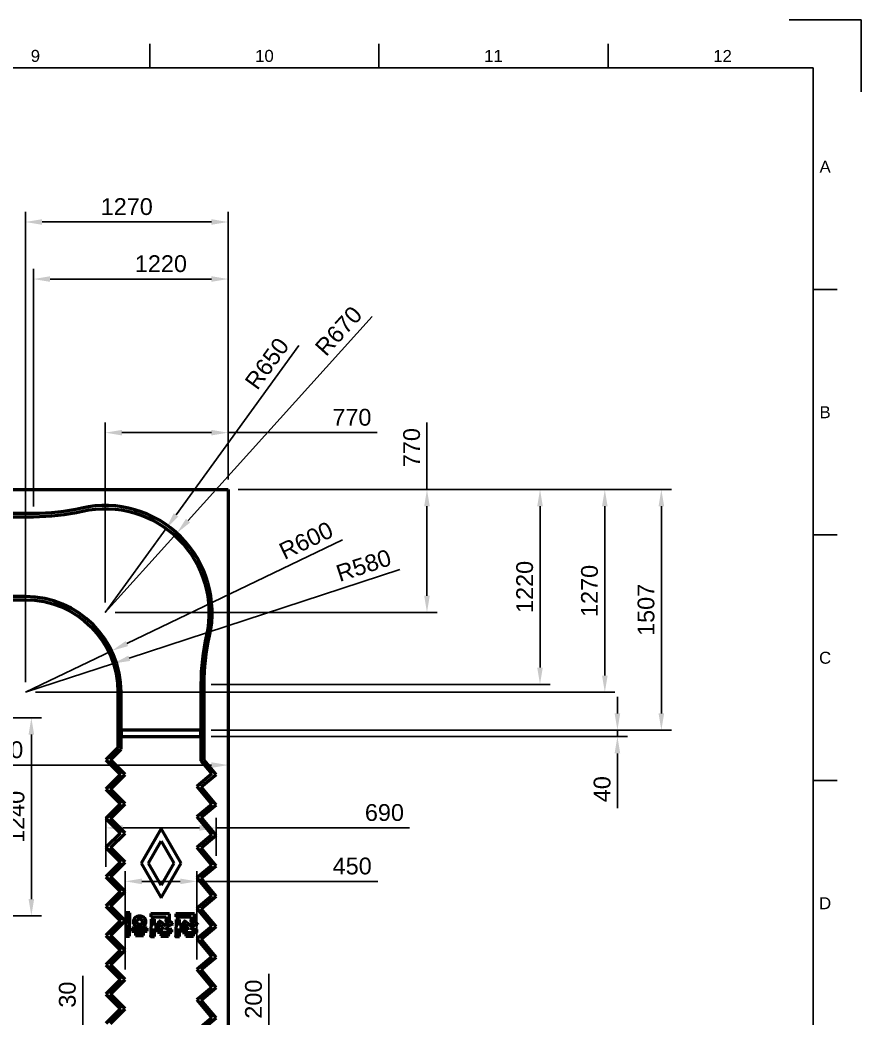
# Model space of a CAD drawing. Header units: millimetres. Extents: x 0 to 594, y 0 to 420.
# Drawn here: x 418.4 to 594, y 211.7 to 420 of the extents above; entities that cross this region are included whole.
import ezdxf
from ezdxf.enums import TextEntityAlignment as Align

# ---------------------------------------------------------------- set-up
doc = ezdxf.new("R2010")
doc.units = ezdxf.units.MM
doc.header["$LTSCALE"] = 0.75
for name, color, linetype, lineweight in [('BORDER', 7, 'Continuous', 25), ('FD_Dimensions', 7, 'Continuous', 25), ('Visible', 7, 'Continuous', 50)]:
    doc.layers.add(name, color=color, linetype=linetype, lineweight=lineweight)
doc.styles.add('FusionTitle', font='arial.ttf')
doc.styles.get("Standard").update_dxf_attribs({"font": 'arial.ttf'})
doc.dimstyles.new('Dim-ISO-25', dxfattribs={"dimtxt": 3.5, "dimasz": 3.5, "dimexe": 2.1, "dimexo": 2.1, "dimgap": 1.4, "dimtad": 1, "dimzin": 12, "dimdsep": 46, "dimtxsty": 'Standard', "dimcen": 0, "dimazin": 3, "dimtp": 0.1, "dimtm": 0.1, "dimtfac": 0.714286, "dimtmove": 0, "dimatfit": 3, "dimfxl": 1, "dimtzin": 12, "dimarcsym": 0})

# ---------------------------------------------------------------- blocks, each defined once
blk = doc.blocks.new('ISO_A2_SHEET')
at = {"layer": 'BORDER'}
for p, q in [((445.4999, 415), (445.4999, 410)), ((493.3332, 415), (493.3332, 410)), ((541.1665, 415), (541.1665, 410)), ((20, 410), (584, 410)), ((584, 410), (584, 10)), ((584, 363.75), (589, 363.75)), ((584, 312.5), (589, 312.5)), ((584, 261.25), (589, 261.25))]:
    blk.add_line(p, q, dxfattribs=at)
at = {"layer": 'Defpoints'}
for p, q in [((579, 420), (594, 420)), ((594, 420), (594, 405))]:
    blk.add_line(p, q, dxfattribs=at)
at = {"layer": 'BORDER', "style": 'FusionTitle'}
for s, p in [('9', (421.58325, 412.5)), ('10', (469.41655, 412.5)), ('11', (517.24985, 412.5)), ('12', (565.08315, 412.5)), ('A', (586.5, 389.375)), ('B', (586.5, 338.125)), ('C', (586.5, 286.875)), ('D', (586.5, 235.625))]:
    blk.add_text(s, height=2.5, dxfattribs=at).set_placement(p, align=Align.MIDDLE)
blk = doc.blocks.new('*D96')
at = {"layer": 'Defpoints', "color": 0, "transparency": 16777216}
for p in [(461.827256, 321.986082), (540.492489, 321.986082), (419.493923, 279.652748)]:
    blk.add_point(p, dxfattribs=at)
at = {"layer": 'FD_Dimensions', "color": 0, "lineweight": -2, "transparency": 16777216}
for p, q in [((463.927256, 321.986082), (542.592489, 321.986082)), ((540.492489, 283.152748), (540.492489, 318.486082)), ((421.593923, 279.652748), (542.592489, 279.652748))]:
    blk.add_line(p, q, dxfattribs=at)
at = {"layer": 'FD_Dimensions', "color": 0, "transparency": 16777216}
for points in [[(539.909156, 318.486082), (541.075823, 318.486082), (540.492489, 321.986082)], [(539.909156, 283.152748), (541.075823, 283.152748), (540.492489, 279.652748)]]:
    blk.add_solid(points, dxfattribs=at)
at = {"layer": 'FD_Dimensions', "color": 0, "transparency": 16777216, "insert": (537.305484, 300.819415), "char_height": 3.5, "attachment_point": 5, "rotation": 90}
blk.add_mtext('1270', dxfattribs=at)
blk = doc.blocks.new('*D97')
at = {"layer": 'Defpoints', "color": 0, "transparency": 16777216}
for p in [(419.493923, 377.829165), (461.827256, 321.986082), (419.493923, 279.652748)]:
    blk.add_point(p, dxfattribs=at)
at = {"layer": 'FD_Dimensions', "color": 0, "lineweight": -2, "transparency": 16777216}
for p, q in [((419.493923, 281.752748), (419.493923, 379.929165)), ((461.827256, 324.086082), (461.827256, 379.929165)), ((458.327256, 377.829165), (422.993923, 377.829165))]:
    blk.add_line(p, q, dxfattribs=at)
at = {"layer": 'FD_Dimensions', "color": 0, "transparency": 16777216}
for points in [[(422.993923, 378.412498), (422.993923, 377.245831), (419.493923, 377.829165)], [(458.327256, 378.412498), (458.327256, 377.245831), (461.827256, 377.829165)]]:
    blk.add_solid(points, dxfattribs=at)
at = {"layer": 'FD_Dimensions', "color": 0, "transparency": 16777216, "insert": (440.66059, 381.01617), "char_height": 3.5, "attachment_point": 5}
blk.add_mtext('1270', dxfattribs=at)
blk = doc.blocks.new('*D98')
at = {"layer": 'Defpoints', "color": 0, "transparency": 16777216}
for p in [(437.521661, 288.31304), (419.493923, 279.652748)]:
    blk.add_point(p, dxfattribs=at)
at = {"layer": 'FD_Dimensions', "color": 0, "lineweight": -2, "transparency": 16777216}
for p, q in [((485.744067, 311.478458), (440.676515, 289.828591)), ((419.493923, 279.652748), (437.521661, 288.31304))]:
    blk.add_line(p, q, dxfattribs=at)
at = {"layer": 'FD_Dimensions', "color": 0, "transparency": 16777216}
blk.add_solid([(440.423924, 290.3544), (440.929107, 289.302782), (437.521661, 288.31304)], dxfattribs=at)
at = {"layer": 'FD_Dimensions', "color": 0, "transparency": 16777216, "insert": (478.112659, 311.348097), "char_height": 3.5, "attachment_point": 5, "rotation": 25.65904528}
blk.add_mtext('R600', dxfattribs=at)
blk = doc.blocks.new('*D99')
at = {"layer": 'Defpoints', "color": 0, "transparency": 16777216}
for p in [(437.867066, 285.66984), (419.493923, 279.652748)]:
    blk.add_point(p, dxfattribs=at)
at = {"layer": 'FD_Dimensions', "color": 0, "lineweight": -2, "transparency": 16777216}
for p, q in [((497.713289, 305.269113), (441.193238, 286.759142)), ((419.493923, 279.652748), (437.867066, 285.66984))]:
    blk.add_line(p, q, dxfattribs=at)
at = {"layer": 'FD_Dimensions', "color": 0, "transparency": 16777216}
blk.add_solid([(441.011688, 287.313504), (441.374788, 286.20478), (437.867066, 285.66984)], dxfattribs=at)
at = {"layer": 'FD_Dimensions', "color": 0, "transparency": 16777216, "insert": (490.130543, 306.13937), "char_height": 3.5, "attachment_point": 5, "rotation": 18.13331038}
blk.add_mtext('R580', dxfattribs=at)
blk = doc.blocks.new('*D100')
at = {"layer": 'Defpoints', "color": 0, "transparency": 16777216}
for p in [(448.891467, 313.851363), (436.16059, 296.319415)]:
    blk.add_point(p, dxfattribs=at)
at = {"layer": 'FD_Dimensions', "color": 0, "lineweight": -2, "transparency": 16777216}
for p, q in [((476.604422, 352.01543), (450.947994, 316.683447)), ((436.16059, 296.319415), (448.891467, 313.851363))]:
    blk.add_line(p, q, dxfattribs=at)
at = {"layer": 'FD_Dimensions', "color": 0, "transparency": 16777216}
blk.add_solid([(450.47598, 317.026201), (451.420008, 316.340692), (448.891467, 313.851363)], dxfattribs=at)
at = {"layer": 'FD_Dimensions', "color": 0, "transparency": 16777216, "insert": (469.950566, 348.276232), "char_height": 3.5, "attachment_point": 5, "rotation": 54.0146123}
blk.add_mtext('R650', dxfattribs=at)
blk = doc.blocks.new('*D101')
at = {"layer": 'Defpoints', "color": 0, "transparency": 16777216}
for p in [(451.124964, 312.897873), (436.16059, 296.319415)]:
    blk.add_point(p, dxfattribs=at)
at = {"layer": 'FD_Dimensions', "color": 0, "lineweight": -2, "transparency": 16777216}
for p, q in [((491.917913, 358.090821), (453.470127, 315.49599)), ((436.16059, 296.319415), (451.124964, 312.897873))]:
    blk.add_line(p, q, dxfattribs=at)
at = {"layer": 'FD_Dimensions', "color": 0, "transparency": 16777216}
blk.add_solid([(453.037108, 315.88685), (453.903147, 315.105129), (451.124964, 312.897873)], dxfattribs=at)
at = {"layer": 'FD_Dimensions', "color": 0, "transparency": 16777216, "insert": (484.905164, 355.078058), "char_height": 3.5, "attachment_point": 5, "rotation": 47.92932002}
blk.add_mtext('R670', dxfattribs=at)
blk = doc.blocks.new('*D102')
at = {"layer": 'Defpoints', "color": 0, "transparency": 16777216}
for p in [(436.16059, 333.853961), (461.827256, 321.986082), (436.16059, 296.319415)]:
    blk.add_point(p, dxfattribs=at)
at = {"layer": 'FD_Dimensions', "color": 0, "lineweight": -2, "transparency": 16777216}
for p, q in [((436.16059, 298.419415), (436.16059, 335.953961)), ((461.827256, 324.086082), (461.827256, 335.953961)), ((439.66059, 333.853961), (458.327256, 333.853961)), ((461.827256, 333.853961), (492.921217, 333.853961))]:
    blk.add_line(p, q, dxfattribs=at)
at = {"layer": 'FD_Dimensions', "color": 0, "transparency": 16777216}
for points in [[(439.66059, 334.437295), (439.66059, 333.270628), (436.16059, 333.853961)], [(458.327256, 334.437295), (458.327256, 333.270628), (461.827256, 333.853961)]]:
    blk.add_solid(points, dxfattribs=at)
at = {"layer": 'FD_Dimensions', "color": 0, "transparency": 16777216, "insert": (487.675037, 337.040967), "char_height": 3.5, "attachment_point": 5}
blk.add_mtext('770', dxfattribs=at)
blk = doc.blocks.new('*D103')
at = {"layer": 'Defpoints', "color": 0, "transparency": 16777216}
for p in [(461.827256, 321.986082), (436.16059, 296.319415), (503.354259, 296.319415)]:
    blk.add_point(p, dxfattribs=at)
at = {"layer": 'FD_Dimensions', "color": 0, "lineweight": -2, "transparency": 16777216}
for p, q in [((503.354259, 321.986082), (503.354259, 335.978442)), ((463.927256, 321.986082), (505.454259, 321.986082)), ((503.354259, 299.819415), (503.354259, 318.486082)), ((438.26059, 296.319415), (505.454259, 296.319415))]:
    blk.add_line(p, q, dxfattribs=at)
at = {"layer": 'FD_Dimensions', "color": 0, "transparency": 16777216}
for points in [[(502.770925, 318.486082), (503.937592, 318.486082), (503.354259, 321.986082)], [(502.770925, 299.819415), (503.937592, 299.819415), (503.354259, 296.319415)]]:
    blk.add_solid(points, dxfattribs=at)
at = {"layer": 'FD_Dimensions', "color": 0, "transparency": 16777216, "insert": (500.167253, 330.732262), "char_height": 3.5, "attachment_point": 5, "rotation": 90}
blk.add_mtext('770', dxfattribs=at)
blk = doc.blocks.new('*D104')
at = {"layer": 'Defpoints', "color": 0, "transparency": 16777216}
for p in [(461.827256, 365.922233), (461.827256, 321.986082), (421.16059, 316.319415)]:
    blk.add_point(p, dxfattribs=at)
at = {"layer": 'FD_Dimensions', "color": 0, "lineweight": -2, "transparency": 16777216}
for p, q in [((421.16059, 318.419415), (421.16059, 368.022233)), ((461.827256, 324.086082), (461.827256, 368.022233)), ((424.66059, 365.922233), (458.327256, 365.922233))]:
    blk.add_line(p, q, dxfattribs=at)
at = {"layer": 'FD_Dimensions', "color": 0, "transparency": 16777216}
for points in [[(424.66059, 366.505567), (424.66059, 365.3389), (421.16059, 365.922233)], [(458.327256, 366.505567), (458.327256, 365.3389), (461.827256, 365.922233)]]:
    blk.add_solid(points, dxfattribs=at)
at = {"layer": 'FD_Dimensions', "color": 0, "transparency": 16777216, "insert": (447.792156, 369.109239), "char_height": 3.5, "attachment_point": 5}
blk.add_mtext('1220', dxfattribs=at)
blk = doc.blocks.new('*D105')
at = {"layer": 'Defpoints', "color": 0, "transparency": 16777216}
for p in [(461.827256, 321.986082), (526.959065, 321.986082), (456.16059, 281.319415)]:
    blk.add_point(p, dxfattribs=at)
at = {"layer": 'FD_Dimensions', "color": 0, "lineweight": -2, "transparency": 16777216}
for p, q in [((463.927256, 321.986082), (529.059065, 321.986082)), ((526.959065, 284.819415), (526.959065, 318.486082)), ((458.26059, 281.319415), (529.059065, 281.319415))]:
    blk.add_line(p, q, dxfattribs=at)
at = {"layer": 'FD_Dimensions', "color": 0, "transparency": 16777216}
for points in [[(526.375732, 318.486082), (527.542399, 318.486082), (526.959065, 321.986082)], [(526.375732, 284.819415), (527.542399, 284.819415), (526.959065, 281.319415)]]:
    blk.add_solid(points, dxfattribs=at)
at = {"layer": 'FD_Dimensions', "color": 0, "transparency": 16777216, "insert": (523.77206, 301.652748), "char_height": 3.5, "attachment_point": 5, "rotation": 90}
blk.add_mtext('1220', dxfattribs=at)
blk = doc.blocks.new('*D123')
at = {"layer": 'Defpoints', "color": 0, "transparency": 16777216}
for p in [(431.456135, 205.652748), (439.493923, 205.652748), (439.493923, 204.652748)]:
    blk.add_point(p, dxfattribs=at)
at = {"layer": 'FD_Dimensions', "color": 0, "lineweight": -2, "transparency": 16777216}
for p, q in [((431.456135, 209.152748), (431.456135, 220.452066)), ((437.393923, 205.652748), (429.356135, 205.652748)), ((437.393923, 204.652748), (429.356135, 204.652748)), ((431.456135, 204.652748), (431.456135, 205.652748)), ((431.456135, 201.152748), (431.456135, 197.652748))]:
    blk.add_line(p, q, dxfattribs=at)
at = {"layer": 'FD_Dimensions', "color": 0, "transparency": 16777216}
for points in [[(430.872801, 209.152748), (432.039468, 209.152748), (431.456135, 205.652748)], [(430.872801, 201.152748), (432.039468, 201.152748), (431.456135, 204.652748)]]:
    blk.add_solid(points, dxfattribs=at)
at = {"layer": 'FD_Dimensions', "color": 0, "transparency": 16777216, "insert": (428.267935, 216.552407), "char_height": 3.5, "attachment_point": 5, "rotation": 90}
blk.add_mtext('30', dxfattribs=at)
blk = doc.blocks.new('*D124')
at = {"layer": 'Defpoints', "color": 0, "transparency": 16777216}
for p in [(455.493923, 203.319415), (470.323857, 203.319415), (455.493923, 196.652748)]:
    blk.add_point(p, dxfattribs=at)
at = {"layer": 'FD_Dimensions', "color": 0, "lineweight": -2, "transparency": 16777216}
for p, q in [((470.323857, 206.819415), (470.323857, 220.900111)), ((457.593923, 203.319415), (472.423857, 203.319415)), ((470.323857, 196.652748), (470.323857, 203.319415)), ((457.593923, 196.652748), (472.423857, 196.652748)), ((470.323857, 193.152748), (470.323857, 189.652748))]:
    blk.add_line(p, q, dxfattribs=at)
at = {"layer": 'FD_Dimensions', "color": 0, "transparency": 16777216}
for points in [[(469.740524, 206.819415), (470.907191, 206.819415), (470.323857, 203.319415)], [(469.740524, 193.152748), (470.907191, 193.152748), (470.323857, 196.652748)]]:
    blk.add_solid(points, dxfattribs=at)
at = {"layer": 'FD_Dimensions', "color": 0, "transparency": 16777216, "insert": (467.136852, 215.609763), "char_height": 3.5, "attachment_point": 5, "rotation": 90}
blk.add_mtext('200', dxfattribs=at)
blk = doc.blocks.new('*D131')
at = {"layer": 'Defpoints', "color": 0, "transparency": 16777216}
for p in [(461.827256, 321.986082), (400.16059, 274.319415), (461.827256, 264.4654)]:
    blk.add_point(p, dxfattribs=at)
at = {"layer": 'FD_Dimensions', "color": 0, "lineweight": -2, "transparency": 16777216}
for p, q in [((461.827256, 319.886082), (461.827256, 262.3654)), ((400.16059, 272.219415), (400.16059, 262.3654)), ((403.66059, 264.4654), (458.327256, 264.4654))]:
    blk.add_line(p, q, dxfattribs=at)
at = {"layer": 'FD_Dimensions', "color": 0, "transparency": 16777216}
for points in [[(403.66059, 265.048734), (403.66059, 263.882067), (400.16059, 264.4654)], [(458.327256, 265.048734), (458.327256, 263.882067), (461.827256, 264.4654)]]:
    blk.add_solid(points, dxfattribs=at)
at = {"layer": 'FD_Dimensions', "color": 0, "transparency": 16777216, "insert": (413.619129, 267.652406), "char_height": 3.5, "attachment_point": 5}
blk.add_mtext('1850', dxfattribs=at)
blk = doc.blocks.new('*D140')
at = {"layer": 'Defpoints', "color": 0, "transparency": 16777216}
for p in [(461.827256, 321.986082), (552.298855, 321.986082), (456.16059, 271.739377)]:
    blk.add_point(p, dxfattribs=at)
at = {"layer": 'FD_Dimensions', "color": 0, "lineweight": -2, "transparency": 16777216}
for p, q in [((463.927256, 321.986082), (554.398855, 321.986082)), ((552.298855, 275.239377), (552.298855, 318.486082)), ((458.26059, 271.739377), (554.398855, 271.739377))]:
    blk.add_line(p, q, dxfattribs=at)
at = {"layer": 'FD_Dimensions', "color": 0, "transparency": 16777216}
for points in [[(551.715522, 318.486082), (552.882189, 318.486082), (552.298855, 321.986082)], [(551.715522, 275.239377), (552.882189, 275.239377), (552.298855, 271.739377)]]:
    blk.add_solid(points, dxfattribs=at)
at = {"layer": 'FD_Dimensions', "color": 0, "transparency": 16777216, "insert": (549.11185, 296.862729), "char_height": 3.5, "attachment_point": 5, "rotation": 90}
blk.add_mtext('1507', dxfattribs=at)
blk = doc.blocks.new('*D141')
at = {"layer": 'Defpoints', "color": 0, "transparency": 16777216}
for p in [(456.16059, 271.739377), (456.16059, 270.406043), (543.124044, 270.406043)]:
    blk.add_point(p, dxfattribs=at)
at = {"layer": 'FD_Dimensions', "color": 0, "lineweight": -2, "transparency": 16777216}
for p, q in [((543.124044, 275.239377), (543.124044, 278.739377)), ((458.26059, 271.739377), (545.224044, 271.739377)), ((543.124044, 271.739377), (543.124044, 270.406043)), ((458.26059, 270.406043), (545.224044, 270.406043)), ((543.124044, 266.906043), (543.124044, 255.463478))]:
    blk.add_line(p, q, dxfattribs=at)
at = {"layer": 'FD_Dimensions', "color": 0, "transparency": 16777216}
for points in [[(542.540711, 275.239377), (543.707377, 275.239377), (543.124044, 271.739377)], [(542.540711, 266.906043), (543.707377, 266.906043), (543.124044, 270.406043)]]:
    blk.add_solid(points, dxfattribs=at)
at = {"layer": 'FD_Dimensions', "color": 0, "transparency": 16777216, "insert": (539.937039, 259.434761), "char_height": 3.5, "attachment_point": 5, "rotation": 90}
blk.add_mtext('40', dxfattribs=at)
blk = doc.blocks.new('*D159')
at = {"layer": 'Defpoints', "color": 0, "transparency": 16777216}
for p in [(455.327256, 240.18987), (455.327256, 221.799497), (440.327256, 219.714845)]:
    blk.add_point(p, dxfattribs=at)
at = {"layer": 'FD_Dimensions', "color": 0, "lineweight": -2, "transparency": 16777216}
for p, q in [((440.327256, 221.814845), (440.327256, 242.28987)), ((455.327256, 223.899497), (455.327256, 242.28987)), ((443.827256, 240.18987), (451.827256, 240.18987)), ((455.327256, 240.18987), (493.070695, 240.18987))]:
    blk.add_line(p, q, dxfattribs=at)
at = {"layer": 'FD_Dimensions', "color": 0, "transparency": 16777216}
for points in [[(443.827256, 240.773203), (443.827256, 239.606536), (440.327256, 240.18987)], [(451.827256, 240.773203), (451.827256, 239.606536), (455.327256, 240.18987)]]:
    blk.add_solid(points, dxfattribs=at)
at = {"layer": 'FD_Dimensions', "color": 0, "transparency": 16777216, "insert": (487.73976, 243.376875), "char_height": 3.5, "attachment_point": 5}
blk.add_mtext('450', dxfattribs=at)
blk = doc.blocks.new('*D160')
at = {"layer": 'Defpoints', "color": 0, "transparency": 16777216}
for p in [(459.327256, 251.352138), (459.327256, 243.45729), (436.327256, 241.115182)]:
    blk.add_point(p, dxfattribs=at)
at = {"layer": 'FD_Dimensions', "color": 0, "lineweight": -2, "transparency": 16777216}
for p, q in [((436.327256, 243.215182), (436.327256, 253.452138)), ((459.327256, 245.55729), (459.327256, 253.452138)), ((439.827256, 251.352138), (455.827256, 251.352138)), ((459.327256, 251.352138), (499.740102, 251.352138))]:
    blk.add_line(p, q, dxfattribs=at)
at = {"layer": 'FD_Dimensions', "color": 0, "transparency": 16777216}
for points in [[(439.827256, 251.935471), (439.827256, 250.768804), (436.327256, 251.352138)], [(455.827256, 251.935471), (455.827256, 250.768804), (459.327256, 251.352138)]]:
    blk.add_solid(points, dxfattribs=at)
at = {"layer": 'FD_Dimensions', "color": 0, "transparency": 16777216, "insert": (494.470048, 254.539143), "char_height": 3.5, "attachment_point": 5}
blk.add_mtext('690', dxfattribs=at)
blk = doc.blocks.new('*D171')
at = {"layer": 'Defpoints', "color": 0, "transparency": 16777216}
for p in [(383.493923, 274.319415), (420.741142, 274.319415), (384.16059, 232.986082)]:
    blk.add_point(p, dxfattribs=at)
at = {"layer": 'FD_Dimensions', "color": 0, "lineweight": -2, "transparency": 16777216}
for p, q in [((385.593923, 274.319415), (422.841142, 274.319415)), ((420.741142, 236.486082), (420.741142, 270.819415)), ((386.26059, 232.986082), (422.841142, 232.986082))]:
    blk.add_line(p, q, dxfattribs=at)
at = {"layer": 'FD_Dimensions', "color": 0, "transparency": 16777216}
for points in [[(420.157809, 270.819415), (421.324476, 270.819415), (420.741142, 274.319415)], [(420.157809, 236.486082), (421.324476, 236.486082), (420.741142, 232.986082)]]:
    blk.add_solid(points, dxfattribs=at)
at = {"layer": 'FD_Dimensions', "color": 0, "transparency": 16777216, "insert": (417.554137, 253.652748), "char_height": 3.5, "attachment_point": 5, "rotation": 90}
blk.add_mtext('1240', dxfattribs=at)

msp = doc.modelspace()

# ---------------------------------------------------------------- linework, layer by layer
at = {"layer": 'Visible'}
for p, q in [((128.49392, 321.98608), (461.82726, 321.98608)), ((461.82726, 321.98608), (461.82726, 121.98608)), ((421.16059, 316.98608), (135.16059, 316.98608)), ((135.16059, 316.31941), (421.16059, 316.31941)), ((419.49392, 299.65275), (135.16059, 299.65275)), ((135.16059, 298.98608), (419.49392, 298.98608)), ((456.16059, 281.31941), (456.16059, 265.36862)), ((456.82726, 265.5216), (456.82726, 281.31941)), ((438.82726, 279.65275), (438.82726, 268.07271)), ((439.49392, 267.79657), (439.49392, 279.65275)), ((439.49392, 271.73938), (439.49392, 270.40604)), ((456.16059, 271.73938), (439.49392, 271.73938)), ((456.16059, 270.40604), (456.16059, 271.73938)), ((439.49392, 270.40604), (456.16059, 270.40604)), ((438.82726, 268.07271), (436.32726, 265.57271)), ((437.27006, 265.57271), (439.49392, 267.79657)), ((436.32726, 265.57271), (439.38445, 262.51552)), ((440.32726, 262.51552), (437.27006, 265.57271)), ((456.16059, 265.36862), (458.45908, 262.61327)), ((459.32726, 262.52468), (456.82726, 265.5216)), ((439.38445, 262.51552), (436.32726, 259.45833)), ((437.27006, 259.45833), (440.32726, 262.51552)), ((458.45908, 262.61327), (455.32726, 260.00072)), ((456.20087, 259.91668), (459.32726, 262.52468)), ((436.32726, 259.45833), (439.38445, 256.40114)), ((440.32726, 256.40114), (437.27006, 259.45833)), ((455.32726, 260.00072), (458.45908, 256.2464)), ((459.32726, 256.16889), (456.20087, 259.91668)), ((439.38445, 256.40114), (436.32726, 253.34395)), ((437.27006, 253.34395), (440.32726, 256.40114)), ((458.45908, 256.2464), (455.32726, 253.63385)), ((456.20087, 253.56088), (459.32726, 256.16889)), ((436.32726, 253.34395), (439.38445, 250.28675)), ((440.32726, 250.28675), (437.27006, 253.34395)), ((455.32726, 253.63385), (458.45908, 249.87953)), ((459.32726, 249.81309), (456.20087, 253.56088)), ((439.38445, 250.28675), (436.32726, 247.22956)), ((437.27006, 247.22956), (440.32726, 250.28675)), ((447.82726, 251.25317), (443.64147, 244.00317)), ((452.01305, 244.00317), (447.82726, 251.25317)), ((445.18107, 244.00317), (447.82726, 248.5865)), ((447.82726, 248.5865), (450.47345, 244.00317)), ((458.45908, 249.87953), (455.32726, 247.26698)), ((456.20087, 247.20509), (459.32726, 249.81309)), ((436.32726, 247.22956), (439.38445, 244.17237)), ((440.32726, 244.17237), (437.27006, 247.22956)), ((455.32726, 247.26698), (458.45908, 243.51265)), ((459.32726, 243.45729), (456.20087, 247.20509)), ((439.38445, 244.17237), (436.32726, 241.11518)), ((437.27006, 241.11518), (440.32726, 244.17237)), ((443.64147, 244.00317), (447.82726, 236.75317)), ((447.82726, 239.41984), (445.18107, 244.00317)), ((450.47345, 244.00317), (447.82726, 239.41984)), ((447.82726, 236.75317), (452.01305, 244.00317)), ((458.45908, 243.51265), (455.32726, 240.90011)), ((456.20087, 240.84929), (459.32726, 243.45729)), ((436.32726, 241.11518), (439.38445, 238.05799)), ((440.32726, 238.05799), (437.27006, 241.11518)), ((455.32726, 240.90011), (458.45908, 237.14578)), ((459.32726, 237.10149), (456.20087, 240.84929)), ((439.38445, 238.05799), (436.32726, 235.0008)), ((437.27006, 235.0008), (440.32726, 238.05799)), ((458.45908, 237.14578), (455.32726, 234.53324)), ((456.20087, 234.49349), (459.32726, 237.10149)), ((436.32726, 235.0008), (439.38445, 231.94361)), ((440.32726, 231.94361), (437.27006, 235.0008)), ((440.51724, 233.61802), (440.49681, 229.06775)), ((441.27138, 233.61463), (440.51724, 233.61802)), ((441.24941, 228.72296), (441.27138, 233.61463)), ((445.67838, 233.46236), (445.67552, 232.82542)), ((449.62229, 233.44465), (445.67838, 233.46236)), ((449.61529, 231.88543), (449.62229, 233.44465)), ((450.89616, 233.43893), (450.8933, 232.80199)), ((454.84007, 233.42121), (450.89616, 233.43893)), ((454.83307, 231.86199), (454.84007, 233.42121)), ((455.32726, 234.53324), (458.45908, 230.77891)), ((459.32726, 230.74569), (456.20087, 234.49349)), ((439.38445, 231.94361), (436.32726, 228.88642)), ((437.27006, 228.88642), (440.32726, 231.94361)), ((445.67552, 232.82542), (448.8653, 232.8111)), ((445.72912, 232.27995), (445.71503, 229.14113)), ((446.48325, 232.27657), (445.72912, 232.27995)), ((446.47751, 230.9976), (446.48325, 232.27657)), ((448.8653, 232.8111), (448.86276, 232.2455)), ((449.17198, 231.88742), (449.61529, 231.88543)), ((450.8933, 232.80199), (454.08308, 232.78766)), ((450.9469, 232.25652), (450.93281, 229.1177)), ((451.70104, 232.25313), (450.9469, 232.25652)), ((451.69529, 230.97416), (451.70104, 232.25313)), ((454.08308, 232.78766), (454.08054, 232.22206)), ((454.38976, 231.86399), (454.83307, 231.86199)), ((441.74112, 230.42268), (441.73826, 229.78575)), ((441.73826, 229.78575), (444.89237, 229.77158)), ((444.89523, 230.40852), (441.74112, 230.42268)), ((442.4963, 229.51737), (442.49344, 228.88044)), ((444.15743, 229.50991), (442.4963, 229.51737)), ((444.15457, 228.87298), (444.15743, 229.50991)), ((444.89237, 229.77158), (444.89523, 230.40852)), ((446.46719, 228.69953), (446.47465, 230.36066)), ((446.47465, 230.36066), (447.26445, 230.35711)), ((447.26731, 230.99405), (446.47751, 230.9976)), ((447.08528, 230.17448), (447.08261, 229.57831)), ((447.08261, 229.57831), (450.07876, 229.56485)), ((448.20629, 230.16944), (447.08528, 230.17448)), ((447.26445, 230.35711), (447.26731, 230.99405)), ((447.81502, 229.2764), (447.81268, 228.75464)), ((449.41503, 229.2764), (447.81502, 229.2764)), ((450.08143, 230.16102), (448.94004, 230.16615)), ((449.41266, 228.74745), (449.41503, 229.2764)), ((450.07876, 229.56485), (450.08143, 230.16102)), ((451.68497, 228.6761), (451.69243, 230.33723)), ((451.69243, 230.33723), (452.48223, 230.33368)), ((452.48509, 230.97062), (451.69529, 230.97416)), ((452.30307, 230.15105), (452.30039, 229.55487)), ((452.30039, 229.55487), (455.29654, 229.54142)), ((453.42408, 230.14601), (452.30307, 230.15105)), ((452.48223, 230.33368), (452.48509, 230.97062)), ((453.03286, 229.26623), (453.03046, 228.7312)), ((454.63284, 229.25904), (453.03286, 229.26623)), ((455.29922, 230.13759), (454.15783, 230.14272)), ((454.63044, 228.72402), (454.63284, 229.25904)), ((455.29654, 229.54142), (455.29922, 230.13759)), ((458.45908, 230.77891), (455.32726, 228.16637)), ((456.20087, 228.13769), (459.32726, 230.74569)), ((436.32726, 228.88642), (439.38445, 225.82923)), ((440.32726, 225.82923), (437.27006, 228.88642)), ((440.79591, 228.725), (441.24941, 228.72296)), ((442.49344, 228.88044), (444.15457, 228.87298)), ((446.10031, 228.70118), (446.46719, 228.69953)), ((447.81268, 228.75464), (449.41266, 228.74745)), ((451.3181, 228.67775), (451.68497, 228.6761)), ((453.03046, 228.7312), (454.63044, 228.72402)), ((455.32726, 228.16637), (458.45908, 224.41204)), ((459.32726, 224.3899), (456.20087, 228.13769)), ((439.38445, 225.82923), (436.32726, 222.77204)), ((437.27006, 222.77204), (440.32726, 225.82923)), ((458.45908, 224.41204), (455.32726, 221.7995)), ((456.20087, 221.78189), (459.32726, 224.3899)), ((436.32726, 222.77204), (439.38445, 219.71484)), ((440.32726, 219.71484), (437.27006, 222.77204)), ((455.32726, 221.7995), (458.45908, 218.04517)), ((459.32726, 218.0341), (456.20087, 221.78189)), ((439.38445, 219.71484), (436.32726, 216.65766)), ((437.27006, 216.65766), (440.32726, 219.71484)), ((458.45908, 218.04517), (455.32726, 215.43263)), ((456.20087, 215.4261), (459.32726, 218.0341)), ((436.32726, 216.65766), (439.38445, 213.60046)), ((440.32726, 213.60046), (437.27006, 216.65766)), ((455.32726, 215.43263), (458.45908, 211.6783)), ((459.32726, 211.6783), (456.20087, 215.4261)), ((439.38445, 213.60046), (436.32726, 210.54327)), ((437.27006, 210.54327), (440.32726, 213.60046)), ((458.45908, 211.6783), (456.16059, 209.76092)), ((456.82726, 209.59282), (459.32726, 211.6783))]:
    msp.add_line(p, q, dxfattribs=at)
at = {"layer": 'Visible', "extrusion": (0, 0, -1)}
for centre, radius, start, end in [((-436.16059, 296.31941), 21.66667, 77.319617, 192.680383), ((-421.16059, 362.98608), 46, 257.319617, 270), ((-419.49392, 279.65275), 19.33333, 90, 180), ((-502.82726, 281.31941), 46, 0, 12.680383)]:
    msp.add_arc(centre, radius, start, end, dxfattribs=at)
at = {"layer": 'Visible'}
for centre, radius, start, end in [((421.16059, 362.98608), 46.66667, 270, 282.680383), ((436.16059, 296.31941), 22.33333, 347.319617, 102.680383), ((419.49392, 279.65275), 20, 0, 90), ((502.82726, 281.31941), 46.66667, 167.319617, 180)]:
    msp.add_arc(centre, radius, start, end, dxfattribs=at)
for points in [[(442.37753, 232.57017), (442.04995, 232.24552), (442.04782, 231.77164)], [(442.04782, 231.77164), (442.04565, 231.28757), (442.37032, 230.96509)], [(443.36256, 232.92243), (442.74091, 232.92523), (442.37753, 232.57017)], [(442.79686, 231.76827), (442.79791, 232.00267), (442.94132, 232.16508)], [(442.93768, 231.3549), (442.79574, 231.5186), (442.79686, 231.76827)], [(443.34964, 231.1798), (443.08467, 231.18099), (442.93768, 231.3549)], [(442.94132, 232.16508), (443.09501, 232.34783), (443.35488, 232.34667)], [(443.77334, 231.35115), (443.6197, 231.17859), (443.34964, 231.1798)], [(443.35488, 232.34667), (443.62494, 232.34545), (443.77698, 232.16133)], [(444.34438, 232.56133), (443.98421, 232.91964), (443.36256, 232.92243)], [(443.91277, 231.76326), (443.91165, 231.51358), (443.77334, 231.35115)], [(443.77698, 232.16133), (443.91385, 232.00275), (443.91277, 231.76326)], [(444.33718, 230.95625), (444.66473, 231.2758), (444.6669, 231.75988)], [(444.6669, 231.75988), (444.66903, 232.23376), (444.34438, 232.56133)], [(447.24469, 231.6311), (447.1166, 231.47371), (447.00404, 231.37231)], [(447.00404, 231.37231), (447.53847, 231.23742), (447.8984, 230.82306)], [(447.4447, 231.91556), (447.36255, 231.77834), (447.24469, 231.6311)], [(448.14586, 231.464), (447.81601, 231.76612), (447.4447, 231.91556)], [(448.59173, 230.89638), (448.47069, 231.17718), (448.14586, 231.464)], [(449.08337, 231.4445), (448.71523, 231.16589), (448.59173, 230.89638)], [(448.82624, 232.05712), (448.79012, 231.95537), (448.83074, 231.92462)], [(448.85211, 232.14363), (448.84687, 232.11308), (448.82624, 232.05712)], [(448.83074, 231.92462), (448.89173, 231.88868), (449.17198, 231.88742)], [(448.86276, 232.2455), (448.86253, 232.19454), (448.85211, 232.14363)], [(449.83428, 231.85896), (449.43617, 231.71298), (449.08337, 231.4445)], [(449.30985, 230.81672), (449.71925, 231.20725), (450.29547, 231.30147)], [(450.04701, 231.57266), (449.91524, 231.73121), (449.83428, 231.85896)], [(450.29547, 231.30147), (450.17876, 231.409), (450.04701, 231.57266)], [(452.46248, 231.60767), (452.33438, 231.45028), (452.22182, 231.34887)], [(452.22182, 231.34887), (452.75625, 231.21399), (453.11618, 230.79963)], [(452.66248, 231.89212), (452.58034, 231.75491), (452.46248, 231.60767)], [(453.36365, 231.44056), (453.03379, 231.74268), (452.66248, 231.89212)], [(453.80951, 230.87295), (453.68848, 231.15375), (453.36365, 231.44056)], [(454.30115, 231.42107), (453.93301, 231.14246), (453.80951, 230.87295)], [(454.04402, 232.03369), (454.0079, 231.93194), (454.04852, 231.90119)], [(454.06989, 232.1202), (454.06466, 232.08965), (454.04402, 232.03369)], [(454.04852, 231.90119), (454.10951, 231.86524), (454.38976, 231.86398)], [(454.08054, 232.22206), (454.08031, 232.17111), (454.06989, 232.1202)], [(455.05206, 231.83553), (454.65395, 231.68955), (454.30115, 231.42107)], [(454.52763, 230.79329), (454.93703, 231.18381), (455.51326, 231.27804)], [(455.26479, 231.54922), (455.13302, 231.70778), (455.05206, 231.83553)], [(455.51326, 231.27804), (455.39654, 231.38557), (455.26479, 231.54922)], [(442.37032, 230.96509), (442.7305, 230.60678), (443.35215, 230.60399)], [(443.35215, 230.60399), (443.97379, 230.60119), (444.33718, 230.95625)], [(447.8984, 230.82306), (448.2076, 230.45989), (448.20629, 230.16944)], [(448.94004, 230.16615), (448.94142, 230.47188), (449.30985, 230.81672)], [(453.11618, 230.79963), (453.42538, 230.43645), (453.42408, 230.14601)], [(454.15783, 230.14272), (454.1592, 230.44844), (454.52763, 230.79329)], [(440.45511, 228.85902), (440.41905, 228.77255), (440.45972, 228.75199)], [(440.48098, 228.94552), (440.47574, 228.91497), (440.45511, 228.85902)], [(440.45972, 228.75199), (440.51566, 228.72626), (440.79591, 228.725)], [(440.49681, 229.06775), (440.49653, 229.0066), (440.48098, 228.94552)], [(445.65781, 228.88151), (445.63203, 228.81538), (445.62682, 228.78993)], [(445.62682, 228.78993), (445.62666, 228.75426), (445.66226, 228.73882)], [(445.69396, 228.98836), (445.68358, 228.94764), (445.65781, 228.88151)], [(445.66226, 228.73882), (445.70294, 228.71825), (445.8048, 228.7076)], [(445.71503, 229.14113), (445.71468, 229.0647), (445.69396, 228.98836)], [(445.8048, 228.7076), (445.90669, 228.70205), (446.10031, 228.70118)], [(450.87559, 228.85808), (450.84982, 228.79195), (450.84461, 228.7665)], [(450.84461, 228.7665), (450.84445, 228.73083), (450.88005, 228.71538)], [(450.91174, 228.96492), (450.90137, 228.92421), (450.87559, 228.85808)], [(450.88005, 228.71538), (450.92072, 228.69482), (451.02258, 228.68417)], [(450.93281, 229.1177), (450.93246, 229.04127), (450.91174, 228.96492)], [(451.02258, 228.68417), (451.12447, 228.67862), (451.3181, 228.67775)]]:
    msp.add_open_spline(points, degree=2, dxfattribs=at)

# ---------------------------------------------------------------- block references
at = {"layer": 'BORDER'}
msp.add_blockref('ISO_A2_SHEET', (0, 0), dxfattribs=at)

# ---------------------------------------------------------------- dimensions: what is measured, and where the dimension line sits
at = {"layer": 'FD_Dimensions'}
for base, p1, p2, picture, middle in [((419.49392, 377.82916), (461.82726, 321.98608), (419.49392, 279.65275), '*D97', (440.66059, 377.82916)), ((461.82726, 365.92223), (421.16059, 316.31941), (461.82726, 321.98608), '*D104', (447.79216, 365.92223)), ((436.16059, 333.85396), (461.82726, 321.98608), (436.16059, 296.31941), '*D102', (487.67504, 333.85396)), ((459.32726, 251.35214), (436.32726, 241.11518), (459.32726, 243.45729), '*D160', (494.47005, 251.35214)), ((455.32726, 240.18987), (440.32726, 219.71484), (455.32726, 221.7995), '*D159', (487.73976, 240.18987))]:
    dim = msp.add_linear_dim(base=base, p1=p1, p2=p2, dimstyle='Dim-ISO-25', override={"dimlfac": 30}, dxfattribs=at)
    dim.commit()
    dim.dimension.update_dxf_attribs({"geometry": picture, "text_midpoint": middle, "dimtype": 160})
for center, mpoint, picture, middle in [((436.16059, 296.31941), (451.12496, 312.89787), '*D101', (487.27094, 352.94262)), ((436.16059, 296.31941), (448.89147, 313.85136), '*D100', (472.52938, 346.40362)), ((419.49392, 279.65275), (437.52166, 288.31304), '*D98', (479.49268, 308.47537)), ((419.49392, 279.65275), (437.86707, 285.66984), '*D99', (491.12243, 303.11065))]:
    dim = msp.add_radius_dim(center=center, mpoint=mpoint, dimstyle='Dim-ISO-25', override={"dimlfac": 30, "dimse1": 1}, dxfattribs=at)
    dim.commit()
    dim.dimension.update_dxf_attribs({"geometry": picture, "text_midpoint": middle, "dimtype": 164})
for base, p1, p2, angle, picture, middle, dimtype in [((503.35426, 296.31941), (461.82726, 321.98608), (436.16059, 296.31941), 90, '*D103', (503.35426, 330.73226), 160), ((461.82726, 264.4654), (400.16059, 274.31941), (461.82726, 321.98608), 180, '*D131', (413.61913, 264.4654), 160), ((540.49249, 321.98608), (419.49392, 279.65275), (461.82726, 321.98608), 90, '*D96', (540.49249, 300.81941), 160), ((526.95907, 321.98608), (456.16059, 281.31941), (461.82726, 321.98608), 90, '*D105', (526.95907, 301.65275), 160), ((420.74114, 274.31941), (384.16059, 232.98608), (383.49392, 274.31941), 90, '*D171', (420.74114, 253.65275), 160), ((470.32386, 203.31941), (455.49392, 196.65275), (455.49392, 203.31941), 90, '*D124', (470.32386, 215.60976), 161)]:
    dim = msp.add_linear_dim(base=base, p1=p1, p2=p2, angle=angle, dimstyle='Dim-ISO-25', override={"dimlfac": 30}, dxfattribs=at)
    dim.commit()
    dim.dimension.update_dxf_attribs({"geometry": picture, "text_midpoint": middle, "dimtype": dimtype})
for base, p1, p2, angle, override, picture, middle in [((552.29886, 321.98608), (456.16059, 271.73938), (461.82726, 321.98608), 270, {"dimdec": 0, "dimlfac": 30, "dimclrd": 0, "dimclre": 0}, '*D140', (549.11185, 296.86273)), ((543.12404, 270.40604), (456.16059, 271.73938), (456.16059, 270.40604), 270, {"dimlfac": 30, "dimclrd": 0, "dimclre": 0}, '*D141', (539.93704, 259.43476)), ((431.45614, 205.65275), (439.49392, 204.65275), (439.49392, 205.65275), 90, {"dimlfac": 30, "dimclrd": 0, "dimclre": 0}, '*D123', (428.26794, 216.55241))]:
    dim = msp.add_linear_dim(base=base, p1=p1, p2=p2, angle=angle, dimstyle='Dim-ISO-25', override=override, dxfattribs=at)
    dim.commit()
    dim.dimension.update_dxf_attribs({"geometry": picture, "text_midpoint": middle})

doc.saveas('drawing.dxf')
